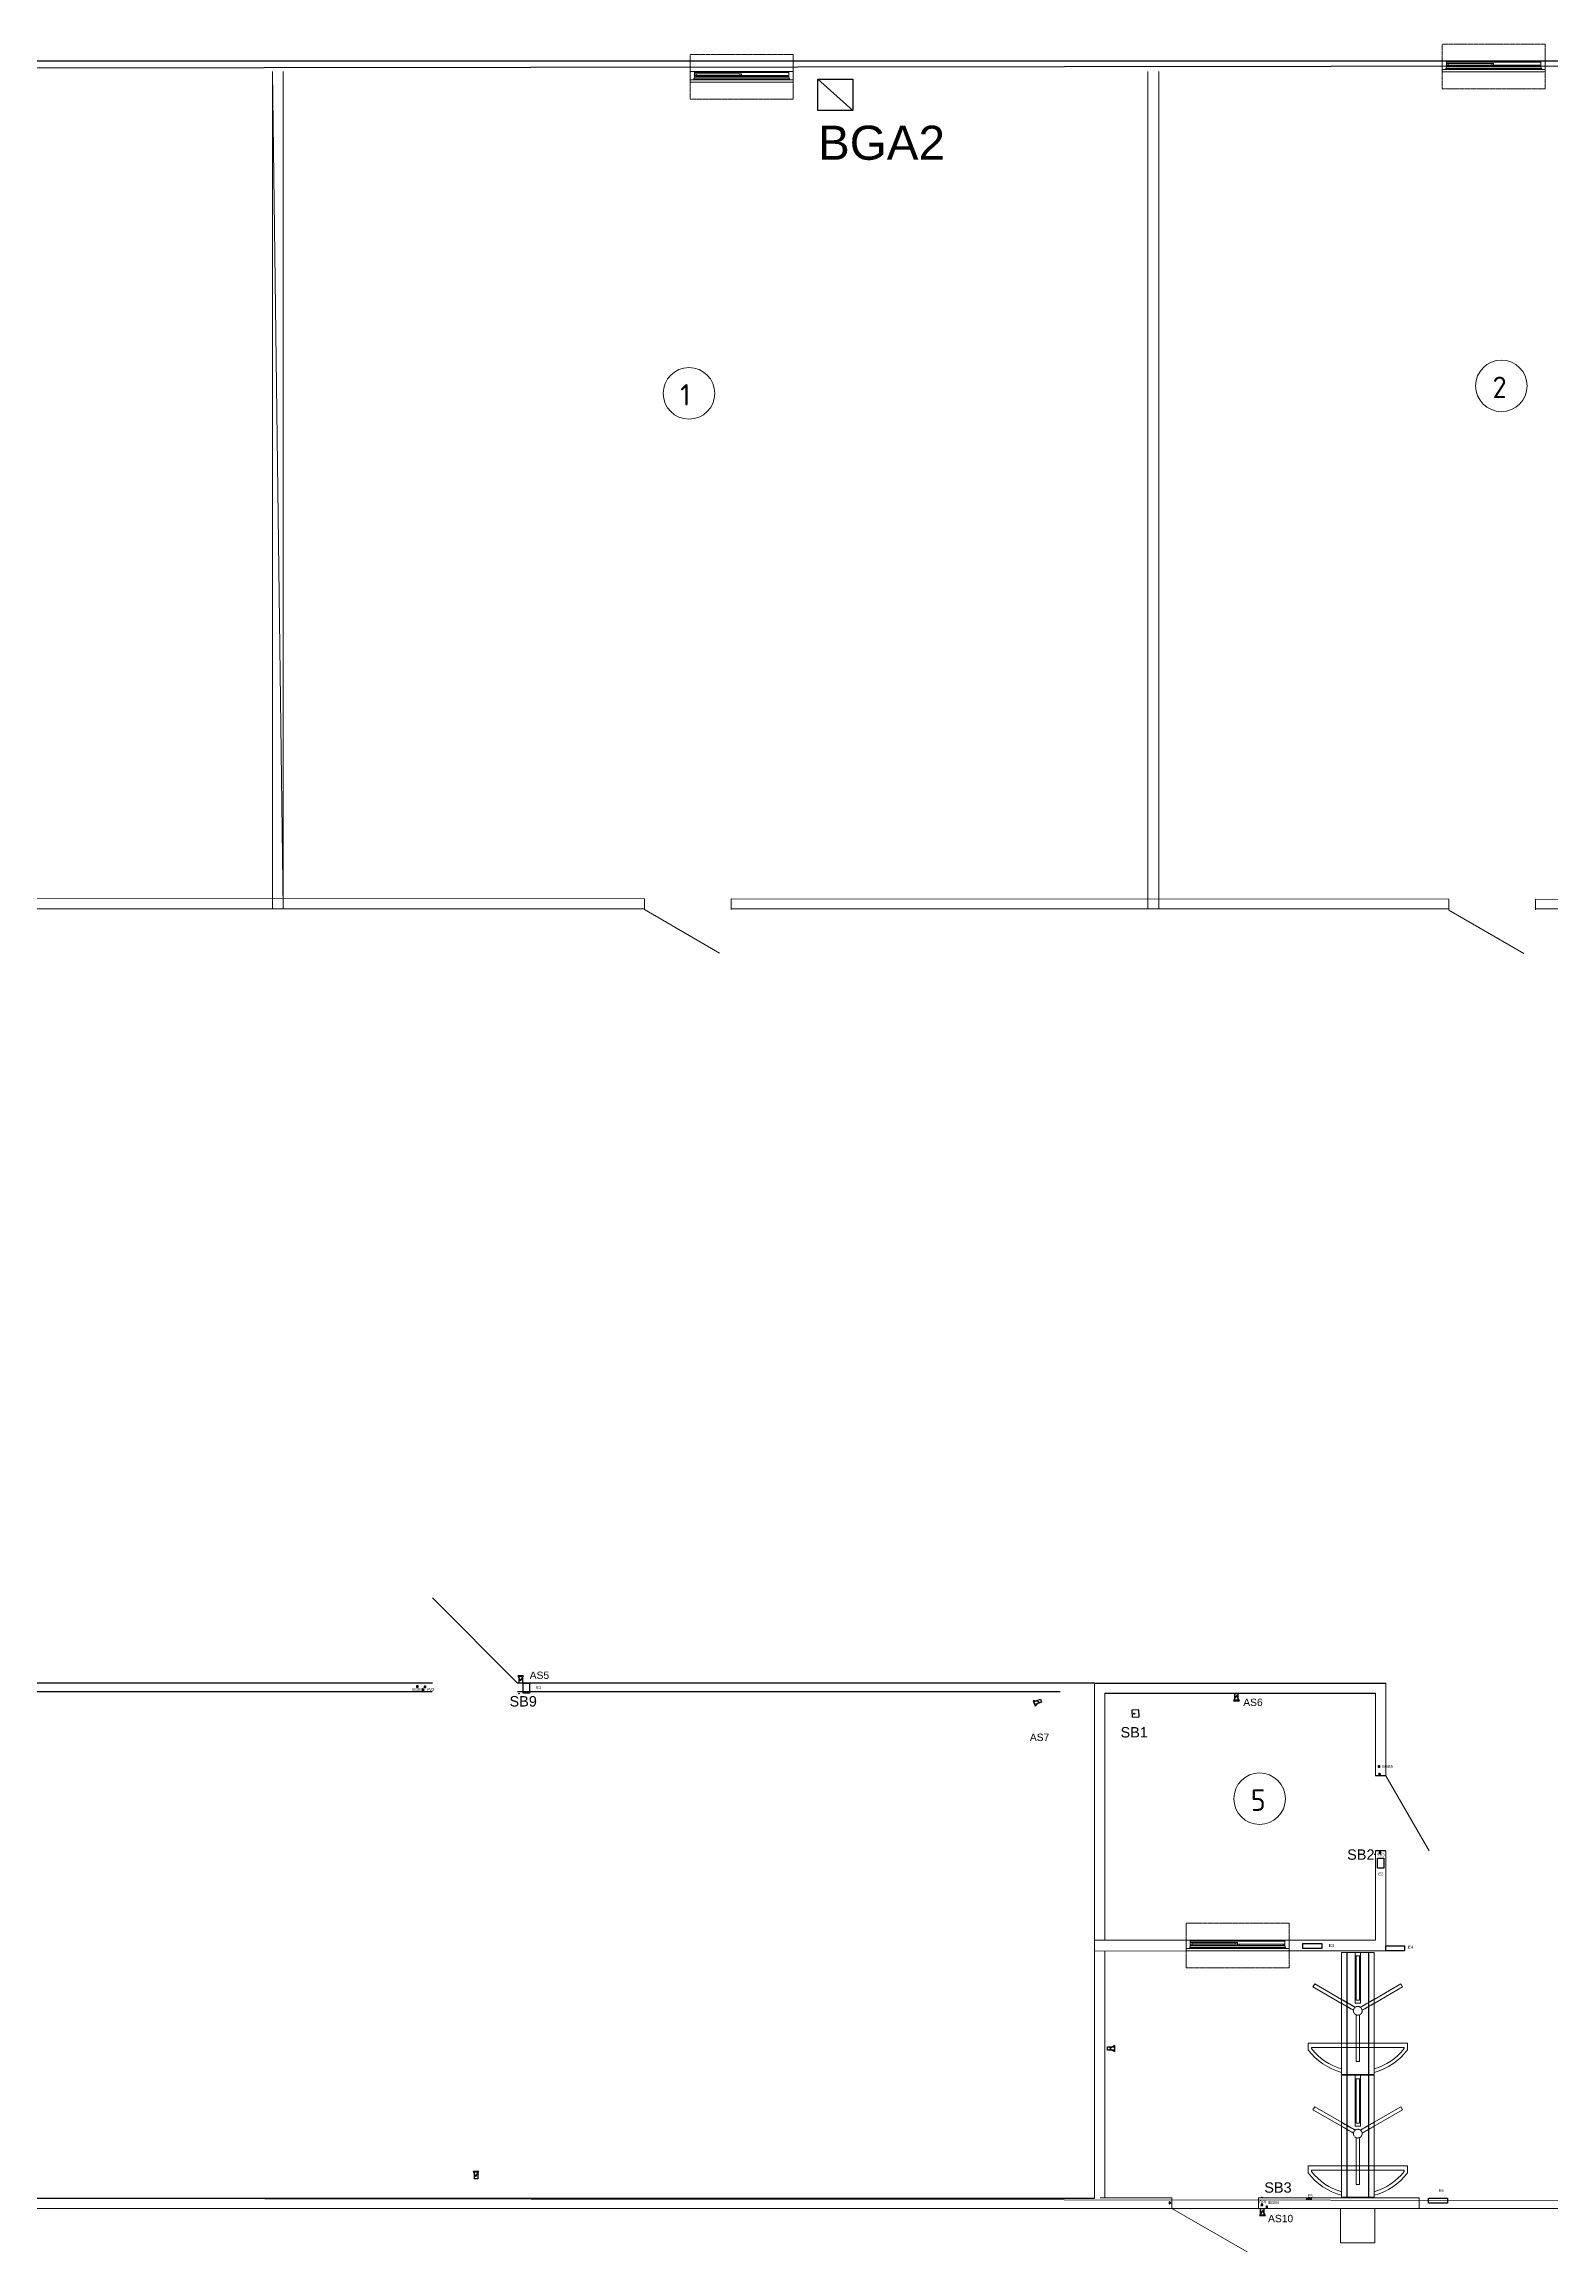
# Model space of a CAD drawing. Header units: millimetres. Extents: x -324727 to -241623, y -397163 to -324471.
# Drawn here: x -290864 to -273324, y -362548 to -336845 of the extents above; entities that cross this region are included whole.
import ezdxf

# ---------------------------------------------------------------- set-up
doc = ezdxf.new("R2010")
doc.units = ezdxf.units.MM
doc.linetypes.add('Hidden', pattern=[7.14375, 4.7625, -2.38125])
doc.linetypes.add('Штрих 2 х 1 мм', pattern=[3, 2, -1])
for name, color, linetype, lineweight in [('_ Окна', 7, 'Continuous', 18), ('Двери', 7, 'Continuous', 9), ('Марки помещений', 7, 'Continuous', 18), ('Несущие колонны', 7, 'Continuous', 9), ('Окна', 7, 'Continuous', 9), ('Охранная сигнализация', 7, 'Continuous', 9), ('Перекрытие', 7, 'Continuous', 9), ('Стены внутренние', 7, 'Continuous', 9), ('Части', 7, 'Continuous', 9)]:
    doc.layers.add(name, color=color, linetype=linetype, lineweight=lineweight)
doc.layers.add('СКУД', color=210, linetype='Continuous')
doc.styles.add('GOST Common_2', font='GOST Common.ttf', dxfattribs={"height": 250})
doc.styles.get("Standard").update_dxf_attribs({"font": 'arial.ttf'})

# ---------------------------------------------------------------- blocks, each defined once
blk = doc.blocks.new('Деревянные дверные блоки однопольные - 2100х1010_левая_ глухая-5080074-АБЧ на отметке _8_100')
at = {"layer": 'Двери', "lineweight": 18}
blk.add_line((505, 63), (-370, 568), dxfattribs=at)
blk = doc.blocks.new('035_Окно с передаточным окошком - 1200_h_ x 1200-5556127-АБЧ на отметке _8_100')
at = {"layer": '_ Окна', "lineweight": 9}
for p, q in [((-550, 60), (-600, 60)), ((-600, 60), (-600, -35)), ((-550, -5), (-550, 60)), ((-532, 15), (-550, 15)), ((-550, 15), (-550, -5)), ((-530, 13), (-532, 15)), ((530, 13), (-530, 13)), ((-530, 13), (-530, -3)), ((-530, -3), (-530, 13)), ((532, 15), (530, 13)), ((530, -3), (530, 13)), ((530, 13), (530, -3)), ((550, 15), (532, 15)), ((600, 60), (550, 60)), ((550, 60), (550, -5)), ((550, -5), (550, 15)), ((600, -35), (600, 60)), ((-600, -35), (-560, -35)), ((-560, -35), (-550, -5)), ((-550, -5), (-532, -5)), ((-532, -5), (-530, -3)), ((-530, -3), (530, -3)), ((530, -3), (532, -5)), ((532, -5), (550, -5)), ((550, -5), (560, -35)), ((560, -35), (600, -35))]:
    blk.add_line(p, q, dxfattribs=at)
at = {"layer": 'Окна', "color": 176, "linetype": 'Штрих 2 х 1 мм', "lineweight": 18, "true_color": 0x00007f}
for p, q in [((600, 260), (-600, 260)), ((-600, 260), (-600, -260)), ((600, -260), (600, 260)), ((-600, -260), (600, -260))]:
    blk.add_line(p, q, dxfattribs=at)
at = {"layer": 'Окна'}
for p, q in [((-600, -35), (-600, 60)), ((-600, 60), (600, 60)), ((-550, 60), (550, 60)), ((-550, 60), (550, 60)), ((-550, 50), (-550, 60)), ((-550, -5), (-550, 60)), ((-550, 60), (-550, 50)), ((550, 60), (-550, 60)), ((-550, -5), (-550, 50)), ((-550, 50), (-550, -5)), ((550, 50), (-550, 50)), ((-550, 50), (550, 50)), ((-550, 15), (-550, 35)), ((-550, 15), (-550, 35)), ((-550, 35), (0, 35)), ((0, 35), (-550, 35)), ((-550, -5), (-550, 15)), ((-550, 15), (550, 15)), ((0, 15), (-550, 15)), ((0, 15), (-550, 15)), ((-532, 35), (-18, 35)), ((-532, 35), (-530, 33)), ((-532, 35), (-530, 33)), ((-18, 35), (-532, 35)), ((-530, 17), (-532, 15)), ((-530, 17), (-532, 15)), ((-532, 15), (532, 15)), ((-532, 15), (-530, 13)), ((-18, 15), (-532, 15)), ((-532, 15), (-18, 15)), ((-530, 33), (-20, 33)), ((-20, 33), (-530, 33)), ((-530, 17), (-530, 33)), ((-530, 33), (-530, 17)), ((-20, 33), (-530, 33)), ((-530, 33), (-530, 17)), ((-530, 33), (-530, 17)), ((-530, 33), (-20, 33)), ((-530, 17), (-20, 17)), ((-20, 17), (-530, 17)), ((-530, 17), (-20, 17)), ((-20, 17), (-530, 17)), ((-530, 13), (-530, -3)), ((530, 13), (-530, 13)), ((530, 13), (-530, 13)), ((-530, 13), (-530, -3)), ((-18, 35), (-20, 33)), ((-20, 33), (-18, 35)), ((-20, 33), (-20, 17)), ((-20, 33), (-20, 17)), ((-20, 33), (-20, 17)), ((-20, 17), (-20, 33)), ((-20, 17), (-18, 15)), ((-18, 15), (-20, 17)), ((0, 15), (0, 35)), ((0, 35), (0, 15)), ((0, -5), (0, 15)), ((0, -5), (0, 15)), ((0, 15), (550, 15)), ((550, 15), (0, 15)), ((18, 15), (532, 15)), ((18, 15), (20, 13)), ((18, 15), (20, 13)), ((532, 15), (18, 15)), ((20, 13), (530, 13)), ((530, 13), (20, 13)), ((20, -3), (20, 13)), ((20, 13), (20, -3)), ((530, 13), (20, 13)), ((20, 13), (20, -3)), ((20, 13), (20, -3)), ((20, 13), (530, 13)), ((530, 13), (532, 15)), ((532, 15), (530, 13)), ((530, 13), (532, 15)), ((530, 13), (530, -3)), ((530, 13), (530, -3)), ((530, 13), (530, -3)), ((530, 13), (530, -3)), ((530, 13), (530, -3)), ((530, -3), (530, 13)), ((550, -5), (550, 60)), ((550, 60), (550, 50)), ((550, 50), (550, 60)), ((550, 50), (550, -5)), ((550, -5), (550, 50)), ((550, -5), (550, 15)), ((550, -5), (550, 15)), ((550, 15), (550, -5)), ((600, -35), (600, 60)), ((-560, -35), (-600, -35)), ((-560, -35), (-550, -5)), ((-560, -35), (-557, -25)), ((-557, -25), (-560, -35)), ((-560, -35), (560, -35)), ((560, -35), (-560, -35)), ((560, -35), (-560, -35)), ((-557, -25), (-550, -5)), ((-550, -5), (-557, -25)), ((-557, -25), (557, -25)), ((557, -25), (-557, -25)), ((-550, 0), (550, 0)), ((550, -5), (-550, -5)), ((550, -5), (-550, -5)), ((-530, -3), (-532, -5)), ((532, -5), (-532, -5)), ((-530, -3), (530, -3)), ((-530, -3), (530, -3)), ((550, -5), (0, -5)), ((550, -5), (0, -5)), ((20, -3), (18, -5)), ((20, -3), (18, -5)), ((532, -5), (18, -5)), ((18, -5), (532, -5)), ((20, -3), (530, -3)), ((530, -3), (20, -3)), ((20, -3), (530, -3)), ((530, -3), (20, -3)), ((532, -5), (530, -3)), ((530, -3), (532, -5)), ((532, -5), (530, -3)), ((560, -35), (550, -5)), ((557, -25), (550, -5)), ((550, -5), (557, -25)), ((560, -35), (557, -25)), ((557, -25), (560, -35)), ((600, -35), (560, -35))]:
    blk.add_line(p, q, dxfattribs=at)
blk = doc.blocks.new('Doors_Security_Tiso_FullHeightTurnstile_Sesame-Basic-Y - SesameY-6453696-АБЧ на отметке _8_100')
at = {"layer": 'Охранная сигнализация'}
for p, q in [((-345, 579), (-425, 579)), ((-345, 579), (-425, 579)), ((-395, 539), (-411, 539)), ((-395, 189), (-395, 539)), ((-345, 189), (-345, 579)), ((-345, 189), (-345, 579)), ((-345, 539), (-345, 190)), ((309, 522), (117, 189)), ((117, 189), (309, 522)), ((344, 502), (309, 522)), ((309, 522), (344, 502)), ((163, 189), (344, 502)), ((344, 502), (163, 189)), ((-687, 189), (-710, 189)), ((-710, 189), (-710, -190)), ((-687, 189), (-710, 189)), ((-710, 189), (-710, -190)), ((-710, 189), (-710, -190)), ((710, 189), (-710, 189)), ((710, 189), (-710, 189)), ((-710, 189), (-710, 126)), ((-710, 126), (710, 126)), ((710, 125), (-710, 125)), ((-710, 125), (-710, -126)), ((117, 189), (-345, 189)), ((710, 189), (-345, 189)), ((710, 189), (163, 189)), ((710, -190), (710, 189)), ((710, -190), (710, 189)), ((710, 189), (710, -190)), ((710, 126), (710, 189)), ((710, -126), (710, 125)), ((-710, -126), (710, -126)), ((710, -128), (-710, -128)), ((-710, -128), (-710, -190)), ((-710, -190), (-686, -190)), ((-710, -190), (-686, -190)), ((-710, -190), (710, -190)), ((-710, -190), (710, -190)), ((-395, -190), (-395, -540)), ((-345, -579), (-345, -190)), ((-345, -190), (117, -190)), ((-345, -579), (-345, -190)), ((-345, -190), (710, -190)), ((-345, -539), (-345, -190)), ((117, -190), (309, -522)), ((117, -190), (309, -522)), ((344, -502), (164, -190)), ((164, -190), (710, -190)), ((344, -502), (164, -190)), ((710, -190), (710, -128)), ((309, -522), (344, -502)), ((309, -522), (344, -502)), ((-425, -579), (-345, -579)), ((-425, -579), (-345, -579)), ((-409, -540), (-395, -540))]:
    blk.add_line(p, q, dxfattribs=at)
at = {"layer": 'Охранная сигнализация', "linetype": 'Hidden'}
for p, q in [((-560, 20), (-560, -20)), ((-16, 20), (-560, 20)), ((-560, 20), (-560, -20)), ((-560, 20), (-16, 20)), ((-395, 189), (-395, -190)), ((-345, 190), (-345, -190)), ((37, 51), (117, 189)), ((37, 51), (117, 189)), ((72, 31), (163, 189)), ((163, 189), (73, 33)), ((118, 30), (710, 30)), ((118, 30), (118, -30)), ((710, 30), (118, 30)), ((670, 20), (153, 20)), ((153, -20), (153, 20)), ((153, 20), (670, 20)), ((670, 30), (670, -30)), ((670, 20), (670, -20)), ((710, 30), (710, -30)), ((-560, -20), (-16, -20)), ((-16, -20), (-560, -20)), ((37, -51), (117, -190)), ((37, -51), (117, -190)), ((72, -31), (164, -190)), ((72, -31), (164, -190)), ((710, -30), (118, -30)), ((118, -30), (703, -30)), ((153, -20), (670, -20)), ((670, -20), (153, -20))]:
    blk.add_line(p, q, dxfattribs=at)
blk.add_circle((31, 0), 51, dxfattribs=at)
blk.add_circle((31, 0), 51, dxfattribs=at)
at = {"layer": 'Охранная сигнализация'}
for centre, radius, start, end in [((16, 0), 728, 127.2937, 164.9929), ((16, 0), 728, 127.2937, 164.9929), ((15, 0), 687, 128.1843, 164.0726), ((16, 0), 728, 195.1312, 232.6929), ((16, 0), 728, 195.1312, 232.6929), ((15, 0), 687, 196.0595, 231.8157)]:
    blk.add_arc(centre, radius, start, end, dxfattribs=at)
blk = doc.blocks.new('Деревянные дверные блоки однопольные - 2100х1010_правая_ глухая-5080083-АБЧ на отметке _8_100')
at = {"layer": 'Двери', "lineweight": 18}
blk.add_line((-505, 63), (370, 568), dxfattribs=at)
blk = doc.blocks.new('em_Марка_Помещение - Номер-3469094-АБЧ на отметке _8_100')
at = {"layer": 'Марки помещений'}
blk.add_circle((0, 0), 3, dxfattribs=at)

msp = doc.modelspace()

# ---------------------------------------------------------------- hatches: boundary and pattern name
at = {"layer": 'СКУД'}
h = msp.add_hatch(dxfattribs=at)
h.set_pattern_fill('ANSI31', color=256, style=0)
h.set_pattern_definition([(45, (-11117.4988, 1932.938), (-2.24506403, 2.24506403), [])])
edge = h.paths.add_edge_path()
edge.add_line((-286420.803, -355963.207), (-286438.203, -355963.207))
edge.add_line((-286438.203, -355963.207), (-286438.203, -355977.334))
edge.add_line((-286442.886, -355977.188), (-286420.803, -355977.188))
edge.add_line((-286420.803, -355977.188), (-286420.803, -355963.207))
h = msp.add_hatch(color=256, dxfattribs=at)
edge = h.paths.add_edge_path()
edge.add_arc((-285335.015, -356048.836), 1.253, 0, 360)
h = msp.add_hatch(color=256, dxfattribs=at)
h.dxf.hatch_style = 1
edge = h.paths.add_edge_path()
edge.add_arc((-278174.076, -356282.522), 5.73, 0, 360)
h = msp.add_hatch(color=256, dxfattribs=at)
edge = h.paths.add_edge_path()
edge.add_arc((-275372.557, -357919.697), 1.253, 0, 360)
h = msp.add_hatch(dxfattribs=at)
h.set_pattern_fill('ANSI31', color=256, style=0)
edge = h.paths.add_edge_path()
edge.add_line((-275303.304, -357896.145), (-275320.704, -357896.145))
edge.add_line((-275320.704, -357896.145), (-275320.704, -357910.272))
edge.add_line((-275325.388, -357910.126), (-275303.304, -357910.126))
edge.add_line((-275303.304, -357910.126), (-275303.304, -357896.145))
h = msp.add_hatch(dxfattribs=at)
h.set_pattern_fill('ANSI31', color=256, style=0)
h.set_pattern_definition([(45, (-1375.368, -4096.8445), (-2.24506403, 2.24506403), [])])
edge = h.paths.add_edge_path()
edge.add_line((-276678.672, -361992.99), (-276696.072, -361992.99))
edge.add_line((-276696.072, -361992.99), (-276696.072, -362007.117))
edge.add_line((-276700.756, -362006.971), (-276678.672, -362006.971))
edge.add_line((-276678.672, -362006.971), (-276678.672, -361992.99))
h = msp.add_hatch(color=256, dxfattribs=at)
edge = h.paths.add_edge_path()
edge.add_arc((-276687.912, -361913.182), 1.253, 0, 360)

# ---------------------------------------------------------------- linework, layer by layer
for p, q in [((-242153.567, -337068.735, -668.627), (-324727.003, -337162.976)), ((-242153.174, -337042.982), (-324359.086, -337042.976)), ((-283256.13, -337042.979), (-288150, -337042.979)), ((-283256.13, -337042.979), (-283256.13, -337042.979)), ((-283256.13, -337042.979), (-283256.13, -337042.979)), ((-285352.176, -355925.515), (-286342.125, -354935.565)), ((-288592.176, -355925.515), (-293167.003, -355925.515)), ((-286342.125, -355925.515), (-288592.176, -355925.515)), ((-279036.176, -355925.515), (-285352.176, -355925.515)), ((-278636.176, -355925.515), (-279036.176, -355925.515)), ((-279036.176, -355925.515), (-279036.176, -355925.515, -41025.851)), ((-279036.176, -355925.515), (-279036.176, -355925.515, -100)), ((-279036.176, -355925.515), (-279036.176, -355925.515, -100)), ((-278636.176, -355925.515), (-275246.202, -355925.515)), ((-293167.003, -356025.515, -100), (-286348.41, -356025.515, -100)), ((-285352.116, -356025.515, -100), (-279034.728, -356025.515, -100)), ((-278516.201, -356045.515), (-275365.541, -356045.515)), ((-275246.202, -357004.565), (-275365.541, -357004.565)), ((-275246.202, -357879.251), (-275365.541, -357879.251)), ((-293567.002, -361922.976, 1500), (-278637.495, -361922.976, 1500))]:
    msp.add_line(p, q)
at = {"layer": 'Несущие колонны'}
for p, q in [((-275371.202, -362042.976), (-275771.202, -362042.976)), ((-275771.202, -362042.976), (-275771.202, -362442.976)), ((-275771.202, -362442.976), (-275771.202, -362042.976)), ((-275771.202, -362042.976), (-275371.202, -362042.976)), ((-275371.202, -362442.976), (-275371.202, -362042.976)), ((-275371.202, -362042.976), (-275371.202, -362442.976)), ((-275771.202, -362442.976), (-275371.202, -362442.976)), ((-275371.202, -362442.976), (-275771.202, -362442.976))]:
    msp.add_line(p, q, dxfattribs=at)
at = {"layer": 'Перекрытие'}
for p, q in [((-278636.176, -358922.976), (-278636.176, -355925.515)), ((-275246.202, -357004.565), (-275246.202, -355925.515)), ((-278516.202, -358922.976), (-278516.201, -356045.422)), ((-275365.541, -357004.565), (-275365.541, -356045.515)), ((-275365.541, -358917.974), (-275365.541, -357879.251)), ((-275246.202, -359042.976), (-275246.202, -357879.251)), ((-278636.176, -361922.976), (-278636.176, -359045.515)), ((-278516.202, -361922.976), (-278516.201, -359045.422)), ((-278516.202, -362042.976), (-278571.202, -362042.976)), ((-278571.202, -362042.976), (-278516.202, -362042.976))]:
    msp.add_line(p, q, dxfattribs=at)
at = {"layer": 'СКУД'}
for p, q in [((-281857.007, -337252.562), (-281448.473, -337616.988)), ((-286524.305, -355956.455), (-286512.575, -355956.455)), ((-286524.296, -355974.673), (-286512.527, -355974.673)), ((-286524.289, -355967.205), (-286512.524, -355967.205)), ((-286512.575, -355956.455), (-286524.263, -355956.455)), ((-286438.203, -355963.207), (-286442.886, -355977.188)), ((-286442.886, -355977.188), (-286420.803, -355977.188)), ((-286420.803, -355963.207), (-286438.203, -355963.207)), ((-286438.203, -355963.207), (-286438.203, -355977.334)), ((-286420.803, -355977.188), (-286420.803, -355963.207)), ((-275329.699, -356887.803), (-275317.969, -356887.803)), ((-275329.691, -356906.02), (-275317.922, -356906.02)), ((-275329.683, -356898.553), (-275317.919, -356898.553)), ((-275317.969, -356887.803), (-275329.658, -356887.803)), ((-275320.704, -357896.145), (-275325.388, -357910.126)), ((-275325.388, -357910.126), (-275303.304, -357910.126)), ((-275303.304, -357896.145), (-275320.704, -357896.145)), ((-275320.704, -357896.145), (-275320.704, -357910.272)), ((-275303.304, -357910.126), (-275303.304, -357896.145)), ((-276696.072, -361992.99), (-276700.756, -362006.971)), ((-276700.756, -362006.971), (-276678.672, -362006.971)), ((-276678.672, -361992.99), (-276696.072, -361992.99)), ((-276696.072, -361992.99), (-276696.072, -362007.117)), ((-276678.672, -362006.971), (-276678.672, -361992.99)), ((-276632.435, -362016.352), (-276627.152, -362016.352)), ((-276631.984, -362021.926), (-276625.262, -362021.926)), ((-276631.886, -362026.288), (-276626.245, -362026.288)), ((-276627.152, -362016.352), (-276631.13, -362016.352)), ((-276625.262, -362021.926), (-276631.048, -362021.926))]:
    msp.add_line(p, q, dxfattribs=at)
for points in [[(-281857.007, -337252.562), (-281448.473, -337252.562), (-281448.473, -337616.988), (-281857.007, -337616.988)], [(-286524.278, -355953.829), (-286512.582, -355953.829), (-286512.582, -355977.31), (-286524.278, -355977.31)], [(-285317.07, -355900.937), (-285282.615, -355841.001), (-285351.749, -355841.13)], [(-285333.589, -355925.609), (-285333.735, -355847.378), (-285295.133, -355847.306), (-285294.987, -355925.537)], [(-285287.665, -355927.44), (-285215.03, -355927.44), (-285215.03, -356043.36), (-285287.665, -356043.36)], [(-286441.171, -356006.475), (-286461.665, -355994.642), (-286461.665, -356018.307)], [(-279282.452, -356142.718), (-279350.491, -356130.46), (-279327.086, -356195.512)], [(-279253.658, -356149.962), (-279327.27, -356176.446), (-279340.338, -356140.123), (-279266.726, -356113.64)], [(-278115.222, -356319.481), (-278119.639, -356235.973), (-278203.147, -356240.39), (-278198.73, -356323.897)], [(-276982.728, -356072.144), (-277017.295, -356132.016), (-276948.161, -356132.016)], [(-276966.164, -356047.503), (-276966.164, -356125.734), (-277004.766, -356125.734), (-277004.766, -356047.503)], [(-275329.672, -356885.177), (-275317.976, -356885.177), (-275317.976, -356908.658), (-275329.672, -356908.658)], [(-275304.41, -356987.292), (-275324.905, -356975.46), (-275324.905, -356999.125)], [(-275340.263, -357964.038), (-275267.628, -357964.038), (-275267.628, -358079.959), (-275340.263, -358079.959)], [(-276210.063, -358959.165), (-275990.801, -358959.165), (-275990.801, -359016.851), (-276210.063, -359016.851)], [(-275245.911, -358985.292), (-275026.649, -358985.292), (-275026.649, -359042.978), (-275245.911, -359042.978)], [(-278483.601, -360162.431), (-278405.37, -360162.431), (-278405.37, -360201.033), (-278483.601, -360201.033)], [(-278458.961, -360178.995), (-278399.089, -360213.562), (-278399.089, -360144.428)], [(-285837.053, -361671.961), (-285802.598, -361612.024), (-285871.732, -361612.153)], [(-285853.572, -361696.632), (-285853.718, -361618.401), (-285815.116, -361618.329), (-285814.97, -361696.56)], [(-277746.155, -361975.774), (-277766.649, -361963.942), (-277766.649, -361987.607)], [(-276682.255, -362066.39), (-276716.822, -362126.262), (-276647.688, -362126.262)], [(-276665.69, -362041.749), (-276665.69, -362119.98), (-276704.292, -362119.98), (-276704.292, -362041.749)], [(-276634.858, -362011.095), (-276624.863, -362011.095), (-276624.863, -362034.699), (-276634.858, -362034.699)], [(-276164.574, -361928.769), (-276115.736, -361928.769), (-276115.736, -361938.094), (-276164.574, -361938.094)], [(-274747.176, -361922.792), (-274527.914, -361922.792), (-274527.914, -361980.478), (-274747.176, -361980.478)]]:
    msp.add_lwpolyline(points, close=True, dxfattribs=at)
for centre, radius in [((-285335.015, -356048.836), 3.13), ((-285335.015, -356048.836), 1.253), ((-278174.076, -356282.522), 5.73), ((-275372.557, -357919.697), 3.13), ((-275372.557, -357919.697), 1.253), ((-276687.912, -361913.182), 3.13), ((-276687.912, -361913.182), 1.253), ((-276628.783, -362030.059), 1.567)]:
    msp.add_circle(centre, radius, dxfattribs=at)
at = {"layer": 'Стены внутренние'}
for p, q in [((-288206.034, -346912.976), (-288206.034, -337162.976)), ((-288206.034, -337162.976), (-288081.034, -346912.976)), ((-288206.034, -346912.976), (-288206.034, -337162.976)), ((-288081.034, -337162.976), (-288081.034, -346912.976)), ((-283345.063, -337287.976), (-283345.063, -337162.976)), ((-283345.063, -337287.976), (-283345.063, -337162.976)), ((-283345.063, -337162.976), (-282145.063, -337162.976)), ((-282145.063, -337162.976), (-282145.063, -337287.976)), ((-282145.063, -337162.976), (-282145.063, -337287.976)), ((-278014.398, -346912.976), (-278014.398, -337162.976)), ((-278014.398, -346912.976), (-278014.398, -337162.976)), ((-277889.398, -337162.976), (-277889.398, -346912.976)), ((-274590.319, -337167.976), (-274590.319, -337042.976)), ((-274590.319, -337167.976), (-274590.319, -337042.976)), ((-274590.319, -337042.976), (-273390.319, -337042.976)), ((-273390.319, -337167.976), (-274590.319, -337167.976)), ((-273390.319, -337042.976), (-273390.319, -337167.976)), ((-273390.319, -337042.976), (-273390.319, -337167.976)), ((-282145.063, -337287.976), (-283345.063, -337287.976)), ((-277889.398, -337395.476), (-277889.398, -346912.976)), ((-292925.701, -346791.819), (-283876.403, -346796.253)), ((-283876.403, -346912.976), (-292925.701, -346912.976)), ((-283876.403, -346921.253), (-283876.403, -346796.253)), ((-283876.403, -346796.253), (-283876.403, -346921.253)), ((-282866.403, -346796.253), (-282866.403, -346921.253)), ((-282866.403, -346921.253), (-282866.403, -346796.253)), ((-282866.403, -346796.748), (-274512.788, -346800.842)), ((-274512.788, -346912.976), (-282866.403, -346912.976)), ((-274512.788, -346925.842), (-274512.788, -346800.842)), ((-274512.788, -346800.842), (-274512.788, -346925.842)), ((-273502.788, -346800.842), (-273502.788, -346925.842)), ((-273502.788, -346925.842), (-273502.788, -346800.842)), ((-273502.788, -346801.337), (-267048.308, -346804.5)), ((-267048.308, -346912.976), (-273502.788, -346912.976)), ((-278636.176, -359045.515), (-275371.202, -359042.976)), ((-275366.176, -358917.974), (-278635.616, -358917.976)), ((-278635.616, -359042.976), (-278635.616, -358917.976)), ((-277571.202, -358917.976), (-278571.202, -358917.976)), ((-277571.202, -359042.976), (-277571.202, -358917.976)), ((-277571.202, -359042.976), (-277571.202, -358917.976)), ((-277571.202, -358917.976), (-276371.202, -358917.976)), ((-276371.202, -359042.976), (-277571.202, -359042.976)), ((-275371.202, -358917.976), (-276371.202, -358917.976)), ((-276371.202, -358917.976), (-276371.202, -359042.976)), ((-276371.202, -358917.976), (-276371.202, -359042.976)), ((-276371.202, -359042.976), (-275371.202, -359042.976)), ((-275371.202, -359042.976), (-275246.202, -359042.976)), ((-275246.202, -359042.976), (-275371.202, -359042.976)), ((-277736.202, -361917.976), (-278571.202, -361917.976)), ((-278571.202, -362042.976), (-277736.202, -362042.976)), ((-278571.202, -362042.976), (-277736.202, -362042.976)), ((-277736.202, -361917.976), (-278516.202, -361917.976)), ((-277736.202, -362042.976), (-277736.202, -361917.976)), ((-277736.202, -361917.976), (-277736.202, -362042.976)), ((-274856.202, -361917.976), (-276726.202, -361917.976)), ((-276726.202, -361917.976), (-276726.202, -362042.976)), ((-276726.202, -362042.976), (-276726.202, -361917.976)), ((-274856.202, -361917.976), (-276726.202, -361917.976)), ((-276726.202, -362042.976), (-275896.202, -362042.976)), ((-276726.202, -362042.976), (-275771.202, -362042.976)), ((-275771.202, -362042.976), (-274856.202, -362042.976)), ((-275771.202, -362042.976), (-274856.202, -362042.976)), ((-274856.202, -362042.976), (-274856.202, -361917.976)), ((-274856.202, -361917.976), (-274856.202, -362042.976))]:
    msp.add_line(p, q, dxfattribs=at)
at = {"layer": 'Части'}
for p, q in [((-242312.003, -361983.976), (-294657.003, -361923.976)), ((-242312.003, -362042.976), (-294657.003, -362041.976))]:
    msp.add_line(p, q, dxfattribs=at)

# ---------------------------------------------------------------- block references
at = {"layer": 'Двери', "lineweight": 9}
for name, p, rotation in [('Деревянные дверные блоки однопольные - 2100х1010_левая_ глухая-5080074-АБЧ на отметке _8_100', (-283371.403, -346858.753), 180), ('Деревянные дверные блоки однопольные - 2100х1010_левая_ глухая-5080074-АБЧ на отметке _8_100', (-274007.788, -346863.342), 180), ('Деревянные дверные блоки однопольные - 2100х1010_правая_ глухая-5080083-АБЧ на отметке _8_100', (-275308.702, -357509.565), 270), ('Деревянные дверные блоки однопольные - 2100х1010_левая_ глухая-5080074-АБЧ на отметке _8_100', (-277231.202, -361980.476), 180)]:
    msp.add_blockref(name, p, dxfattribs=dict(at, rotation=rotation))
at = {"layer": 'Марки помещений', "xscale": -99.99999999999993, "yscale": 99.99999999999993, "zscale": 99.99999999999993, "rotation": 180}
for p in [(-273899.548, -340824.176), (-283357.432, -340911.449), (-276714.667, -357272.506)]:
    msp.add_blockref('em_Марка_Помещение - Номер-3469094-АБЧ на отметке _8_100', p, dxfattribs=at)
at = {"layer": 'Окна', "lineweight": 9}
for p in [(-273990.319, -337105.476), (-282745.063, -337225.476), (-276971.202, -358980.476)]:
    msp.add_blockref('035_Окно с передаточным окошком - 1200_h_ x 1200-5556127-АБЧ на отметке _8_100', p, dxfattribs=at)
at = {"layer": 'Охранная сигнализация', "lineweight": 9, "rotation": 89.99999999999925}
for p in [(-275571.202, -359772.171), (-275571.202, -361202.798)]:
    msp.add_blockref('Doors_Security_Tiso_FullHeightTurnstile_Sesame-Basic-Y - SesameY-6453696-АБЧ на отметке _8_100', p, dxfattribs=at)

# ---------------------------------------------------------------- texts
at = {"layer": 'Марки помещений', "lineweight": 9, "char_height": 250, "width": 432.91125, "attachment_point": 7, "style": 'GOST Common_2'}
for s, insert in [('1', (-283459.799, -341052.944)), ('2', (-274001.915, -340965.671)), ('5', (-276817.034, -357414.001))]:
    msp.add_mtext(s, dxfattribs=dict(at, insert=insert))
at = {"layer": 'СКУД', "attachment_point": 1}
for s, width, gutter_width, heights, insert, char_height in [('BGA2', 937.41282, 1982.948, [0], (-281855.4, -337794.856), 396.5895), ('AS5', 85.59345, 427.967, [0], (-285211.771, -355792.457), 85.5934), ('E1', 35.25305, 1982.948, [0], (-285137.647, -355958.504), 34.3522), ('BGB8', 0.81115, 165.326, [0], (-286577.492, -355985.034), 33.0652), ('YV2', 34.35224, 171.761, [0], (-286412.718, -355985.393), 34.3522), ('SB9', 120.68866, 603.443, [0], (-285446.889, -356078.264), 120.6887), ('AS6', 85.59345, 427.967, [0], (-276904.785, -356108.039), 85.5934), ('SB1', 68.15068, 603.443, [0], (-278333.512, -356438.698), 120.6887), ('AS7', 85.59345, 427.967, [88.513], (-279388.955, -356514.379), 85.5934), ('BGB5', 0.81115, 165.326, [0], (-275287.127, -356880.3), 33.0652), ('SB2', 68.15068, 603.443, [0], (-275695.448, -357862.66), 120.6887), ('YV3', 34.35224, 171.761, [0], (-275350.006, -357909.044), 34.3522), ('E2', 35.25305, 1982.948, [0], (-275333.73, -358131.692), 34.3522), ('E3', 35.25305, 1982.948, [0], (-275909.067, -358963.257), 34.3522), ('E4', 35.25305, 1982.948, [0], (-274985.481, -358982.103), 34.3522), ('SB3', 68.15068, 603.443, [0], (-276659.95, -361738.689), 120.6887), ('E5', 35.25305, 1982.948, [0], (-276156.077, -361877.862), 34.3522), ('E6', 35.25305, 1982.948, [0], (-274631.052, -361814.798), 34.3522), ('YV4', 34.35224, 171.761, [0], (-276734.041, -361950.174), 34.3522), ('AS10', 85.59345, 427.967, [88.513], (-276616.153, -362117.269), 85.5934), ('BGB4', 0.81115, 165.326, [0], (-276610.954, -361957.875), 33.0652)]:
    msp.add_mtext_dynamic_manual_height_columns(s, width=width, gutter_width=gutter_width, heights=heights, dxfattribs=dict(at, insert=insert, char_height=char_height))

doc.saveas('drawing.dxf')
